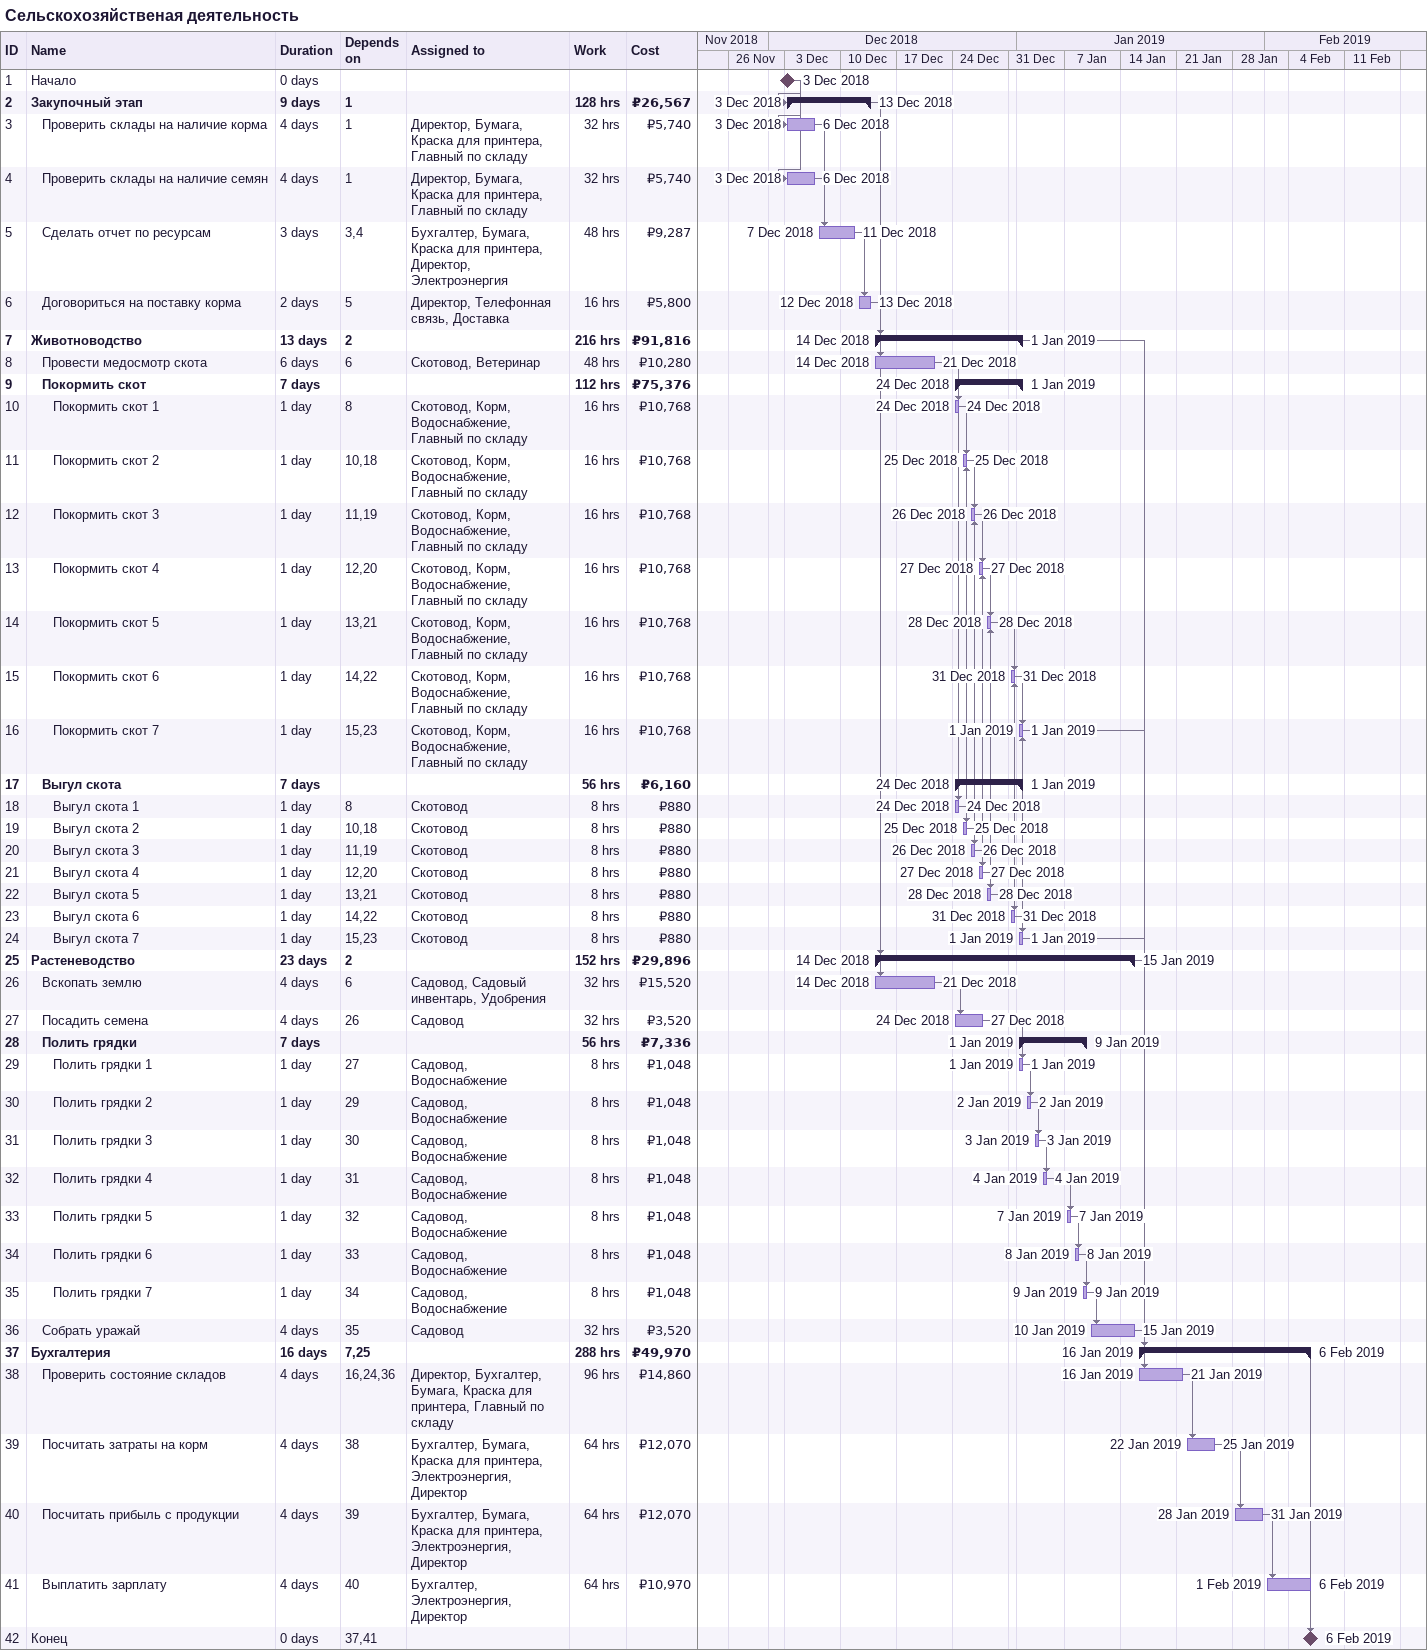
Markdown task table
Сельскохозяйственая деятельность

| ID | Level | Task | Duration | Start | Finish | Predecessors | Resources | Work (h) | Cost (₽) |
|---|---|---|---|---|---|---|---|---|---|
| 1 | 1 | Начало | 0d | 2018-12-03 | 2018-12-03 |  |  |  |  |
| 2 | 1 | **Закупочный этап** | 9d | 2018-12-03 | 2018-12-13 | 1 |  | 128 | 26567 |
| 3 | 2 | Проверить склады на наличие корма | 4d | 2018-12-03 | 2018-12-06 | 1 | Директор, Бумага, Краска для принтера, Главный по складу | 32 | 5740 |
| 4 | 2 | Проверить склады на наличие семян | 4d | 2018-12-03 | 2018-12-06 | 1 | Директор, Бумага, Краска для принтера, Главный по складу | 32 | 5740 |
| 5 | 2 | Сделать отчет по ресурсам | 3d | 2018-12-07 | 2018-12-11 | 3, 4 | Бухгалтер, Бумага, Краска для принтера, Директор, Электроэнергия | 48 | 9287 |
| 6 | 2 | Договориться на поставку корма | 2d | 2018-12-12 | 2018-12-13 | 5 | Директор, Телефонная связь, Доставка | 16 | 5800 |
| 7 | 1 | **Животноводство** | 13d | 2018-12-14 | 2019-01-01 | 2 |  | 216 | 91816 |
| 8 | 2 | Провести медосмотр скота | 6d | 2018-12-14 | 2018-12-21 | 6 | Скотовод, Ветеринар | 48 | 10280 |
| 9 | 2 | **Покормить скот** | 7d | 2018-12-24 | 2019-01-01 |  |  | 112 | 75376 |
| 10 | 3 | Покормить скот 1 | 1d | 2018-12-24 | 2018-12-24 | 8 | Скотовод, Корм, Водоснабжение, Главный по складу | 16 | 10768 |
| 11 | 3 | Покормить скот 2 | 1d | 2018-12-25 | 2018-12-25 | 10, 18 | Скотовод, Корм, Водоснабжение, Главный по складу | 16 | 10768 |
| 12 | 3 | Покормить скот 3 | 1d | 2018-12-26 | 2018-12-26 | 11, 19 | Скотовод, Корм, Водоснабжение, Главный по складу | 16 | 10768 |
| 13 | 3 | Покормить скот 4 | 1d | 2018-12-27 | 2018-12-27 | 12, 20 | Скотовод, Корм, Водоснабжение, Главный по складу | 16 | 10768 |
| 14 | 3 | Покормить скот 5 | 1d | 2018-12-28 | 2018-12-28 | 13, 21 | Скотовод, Корм, Водоснабжение, Главный по складу | 16 | 10768 |
| 15 | 3 | Покормить скот 6 | 1d | 2018-12-31 | 2018-12-31 | 14, 22 | Скотовод, Корм, Водоснабжение, Главный по складу | 16 | 10768 |
| 16 | 3 | Покормить скот 7 | 1d | 2019-01-01 | 2019-01-01 | 15, 23 | Скотовод, Корм, Водоснабжение, Главный по складу | 16 | 10768 |
| 17 | 2 | **Выгул скота** | 7d | 2018-12-24 | 2019-01-01 |  |  | 56 | 6160 |
| 18 | 3 | Выгул скота 1 | 1d | 2018-12-24 | 2018-12-24 | 8 | Скотовод | 8 | 880 |
| 19 | 3 | Выгул скота 2 | 1d | 2018-12-25 | 2018-12-25 | 10, 18 | Скотовод | 8 | 880 |
| 20 | 3 | Выгул скота 3 | 1d | 2018-12-26 | 2018-12-26 | 11, 19 | Скотовод | 8 | 880 |
| 21 | 3 | Выгул скота 4 | 1d | 2018-12-27 | 2018-12-27 | 12, 20 | Скотовод | 8 | 880 |
| 22 | 3 | Выгул скота 5 | 1d | 2018-12-28 | 2018-12-28 | 13, 21 | Скотовод | 8 | 880 |
| 23 | 3 | Выгул скота 6 | 1d | 2018-12-31 | 2018-12-31 | 14, 22 | Скотовод | 8 | 880 |
| 24 | 3 | Выгул скота 7 | 1d | 2019-01-01 | 2019-01-01 | 15, 23 | Скотовод | 8 | 880 |
| 25 | 1 | **Растеневодство** | 23d | 2018-12-14 | 2019-01-15 | 2 |  | 152 | 29896 |
| 26 | 2 | Вскопать землю | 4d | 2018-12-14 | 2018-12-21 | 6 | Садовод, Садовый инвентарь, Удобрения | 32 | 15520 |
| 27 | 2 | Посадить семена | 4d | 2018-12-24 | 2018-12-27 | 26 | Садовод | 32 | 3520 |
| 28 | 2 | **Полить грядки** | 7d | 2019-01-01 | 2019-01-09 |  |  | 56 | 7336 |
| 29 | 3 | Полить грядки 1 | 1d | 2019-01-01 | 2019-01-01 | 27 | Садовод, Водоснабжение | 8 | 1048 |
| 30 | 3 | Полить грядки 2 | 1d | 2019-01-02 | 2019-01-02 | 29 | Садовод, Водоснабжение | 8 | 1048 |
| 31 | 3 | Полить грядки 3 | 1d | 2019-01-03 | 2019-01-03 | 30 | Садовод, Водоснабжение | 8 | 1048 |
| 32 | 3 | Полить грядки 4 | 1d | 2019-01-04 | 2019-01-04 | 31 | Садовод, Водоснабжение | 8 | 1048 |
| 33 | 3 | Полить грядки 5 | 1d | 2019-01-07 | 2019-01-07 | 32 | Садовод, Водоснабжение | 8 | 1048 |
| 34 | 3 | Полить грядки 6 | 1d | 2019-01-08 | 2019-01-08 | 33 | Садовод, Водоснабжение | 8 | 1048 |
| 35 | 3 | Полить грядки 7 | 1d | 2019-01-09 | 2019-01-09 | 34 | Садовод, Водоснабжение | 8 | 1048 |
| 36 | 2 | Собрать уражай | 4d | 2019-01-10 | 2019-01-15 | 35 | Садовод | 32 | 3520 |
| 37 | 1 | **Бухгалтерия** | 16d | 2019-01-16 | 2019-02-06 | 7, 25 |  | 288 | 49970 |
| 38 | 2 | Проверить состояние складов | 4d | 2019-01-16 | 2019-01-21 | 16, 24, 36 | Директор, Бухгалтер, Бумага, Краска для принтера, Главный по складу | 96 | 14860 |
| 39 | 2 | Посчитать затраты на корм | 4d | 2019-01-22 | 2019-01-25 | 38 | Бухгалтер, Бумага, Краска для принтера, Электроэнергия, Директор | 64 | 12070 |
| 40 | 2 | Посчитать прибыль с продукции | 4d | 2019-01-28 | 2019-01-31 | 39 | Бухгалтер, Бумага, Краска для принтера, Электроэнергия, Директор | 64 | 12070 |
| 41 | 2 | Выплатить зарплату | 4d | 2019-02-01 | 2019-02-06 | 40 | Бухгалтер, Электроэнергия, Директор | 64 | 10970 |
| 42 | 1 | Конец | 0d | 2019-02-06 | 2019-02-06 | 37, 41 |  |  |  |
